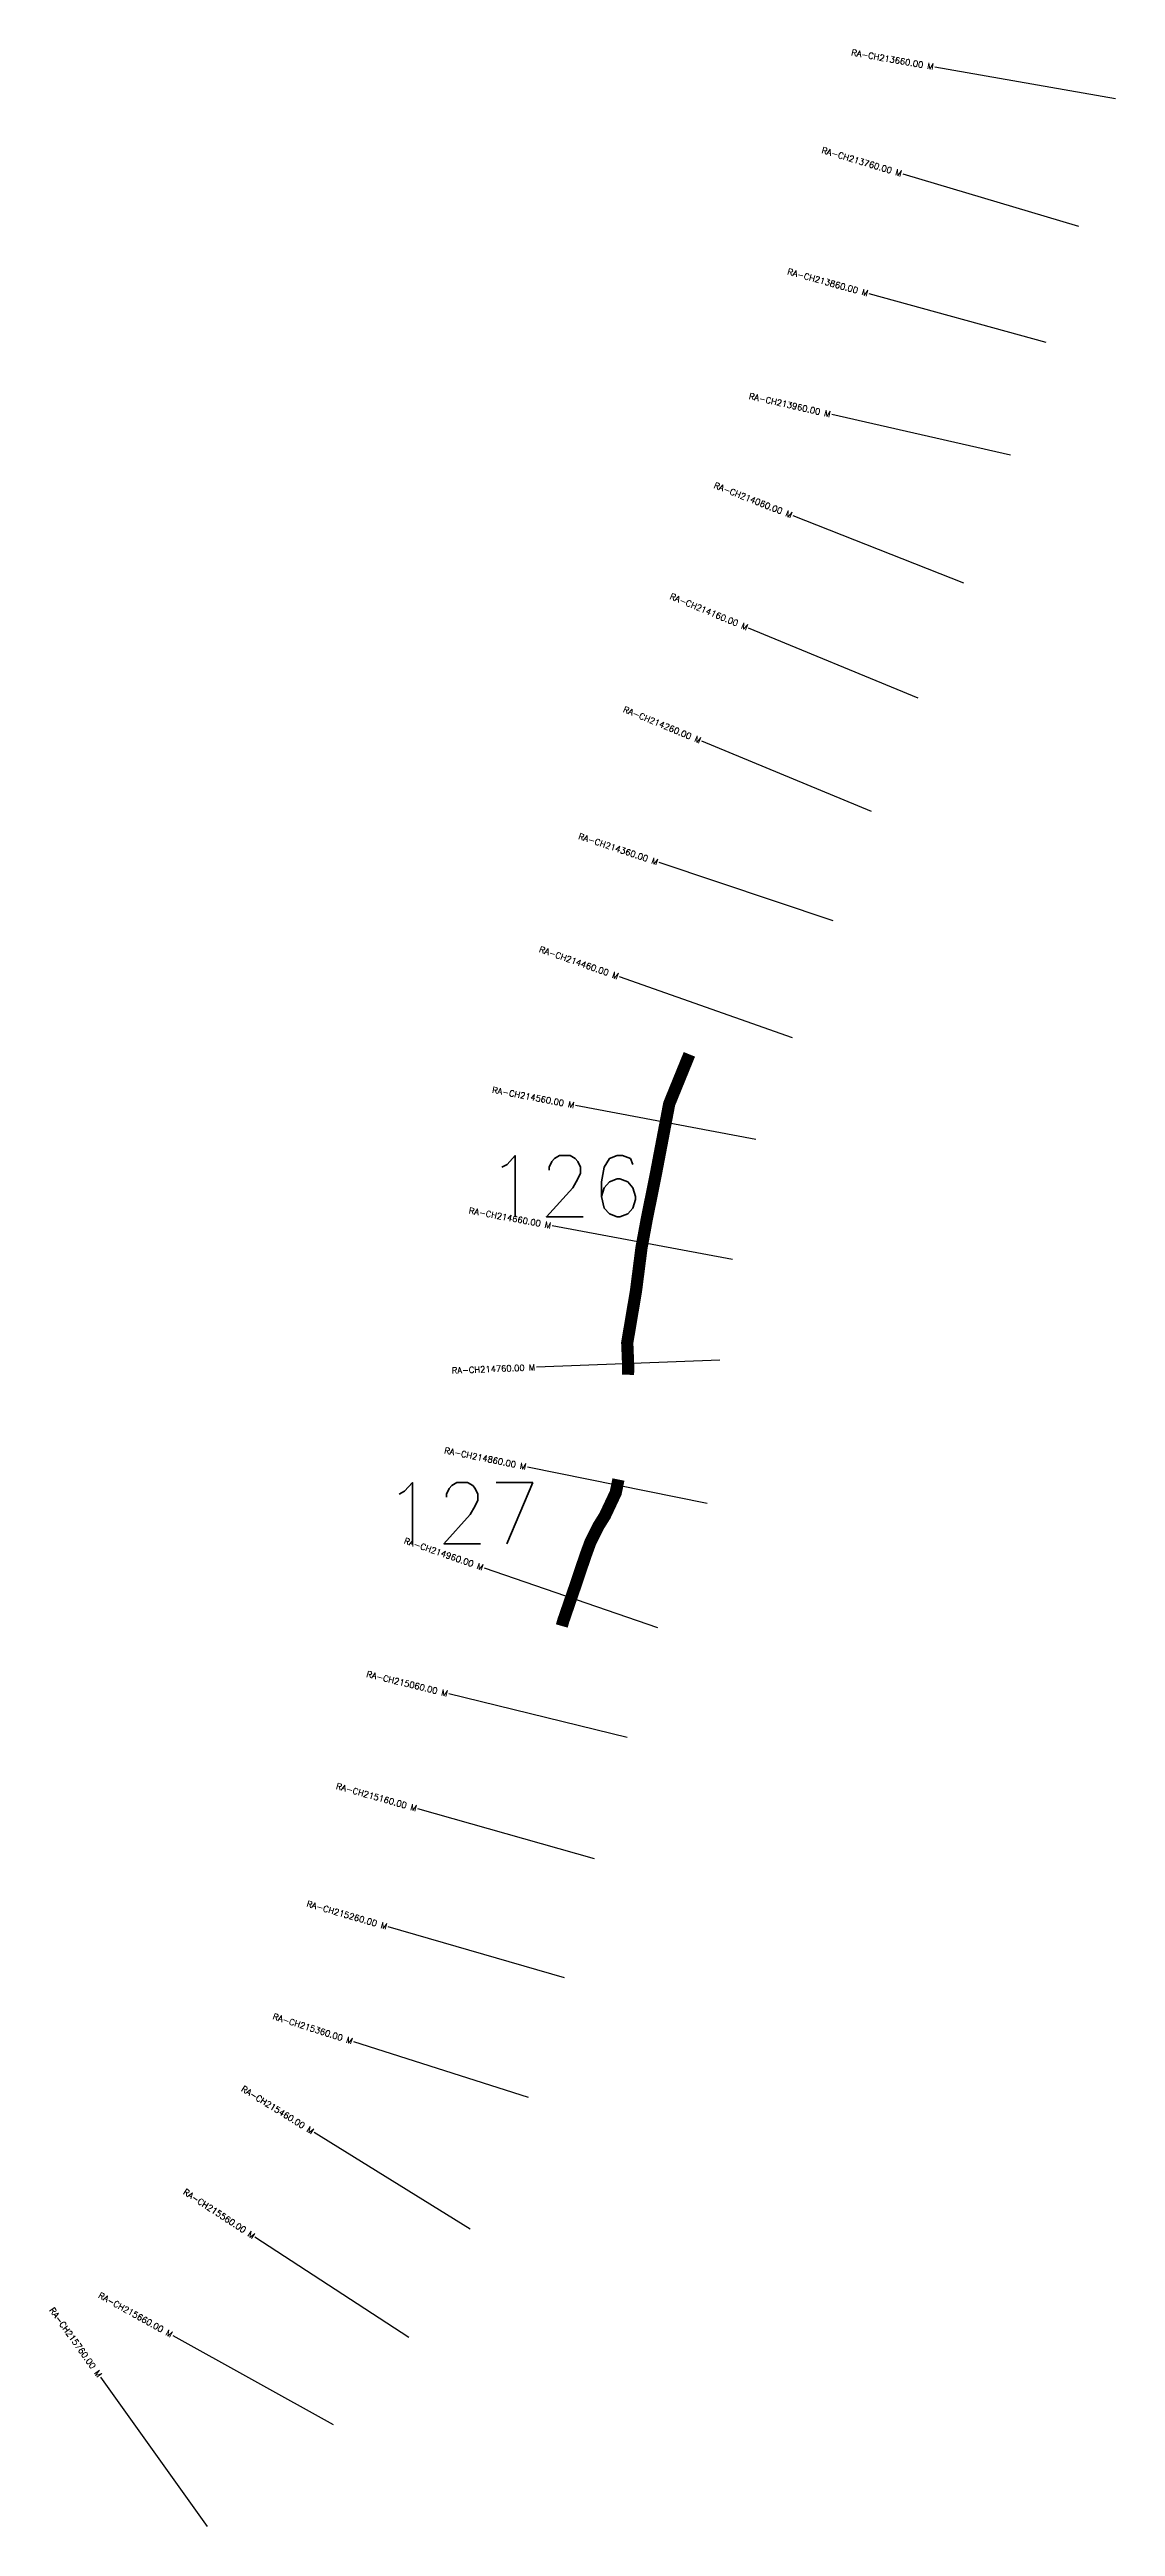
# Model space of a CAD drawing. Header units: metres. Extents: x 273999 to 276813, y 2069063 to 2071188.
# Drawn here: x 273999 to 274870, y 2069164 to 2071188 of the extents above; entities that cross this region are included whole.
import ezdxf
from ezdxf.enums import TextEntityAlignment as Align

# ---------------------------------------------------------------- set-up
doc = ezdxf.new("R2010")
doc.units = ezdxf.units.M
doc.header["$MEASUREMENT"] = 0
for name, color, linetype in [('ARTIFICIALLY PROTECTED', 4, 'Continuous'), ('CS', 134, 'Continuous'), ('CSMark', 6, 'Continuous')]:
    doc.layers.add(name, color=color, linetype=linetype)
doc.styles.get("Standard").update_dxf_attribs({"font": 'simplex.shx'})

msp = doc.modelspace()

# ---------------------------------------------------------------- linework, layer by layer
at = {"layer": 'ARTIFICIALLY PROTECTED', "const_width": 10, "flags": 128}
for points in [[(274521.6, 2070367.1), (274505.1, 2070326.6), (274493.9, 2070267.7), (274486.8, 2070232.6), (274482.5, 2070209.3), (274477.9, 2070173.4), (274470.8, 2070131.4), (274471.6, 2070111.5), (274471.4, 2070105.2)], [(274463.6, 2070019.6), (274461.4, 2070008.8), (274452.5, 2069989.9), (274447.5, 2069981.9), (274440.7, 2069968.4), (274436.5, 2069956.9), (274428.7, 2069933.7), (274418.5, 2069904.1), (274417.3, 2069899.9)]]:
    msp.add_lwpolyline(points, dxfattribs=at)
at = {"layer": 'CS'}
for p, q in [((274869.9, 2071148), (274722.1, 2071174)), ((274839.9, 2071043.6), (274696.2, 2071086.5)), ((274813.2, 2070948.9), (274668.6, 2070988.7)), ((274784.2, 2070856.8), (274637.9, 2070890)), ((274745.9, 2070752.3), (274606.3, 2070807.2)), ((274708.6, 2070658.1), (274570, 2070715.4)), ((274670.4, 2070565.7), (274531.8, 2070623)), ((274639.1, 2070476.3), (274496.8, 2070523.8)), ((274606, 2070380.7), (274464.5, 2070430.4)), ((274575.9, 2070297.5), (274428.5, 2070325.3)), ((274556.9, 2070199.5), (274409.5, 2070226.9)), ((274546.4, 2070117.1), (274396.5, 2070111.3)), ((274536.2, 2070000.1), (274389.2, 2070029.8)), ((274495.8, 2069898.3), (274354, 2069947.2)), ((274470.7, 2069808.7), (274325, 2069844.4)), ((274444, 2069709.6), (274299.7, 2069750.5)), ((274419.5, 2069612.3), (274275.4, 2069653.9)), ((274390.2, 2069514.6), (274247.2, 2069560.1)), ((274342.4, 2069406.8), (274214.9, 2069485.8)), ((274292.2, 2069318.4), (274166.5, 2069400.3)), ((274230.6, 2069246.9), (274099.6, 2069319.8)), ((274127.6, 2069163.9), (274040.4, 2069285.9))]:
    msp.add_line(p, q, dxfattribs=at)

# ---------------------------------------------------------------- texts
at = {"char_height": 50, "attachment_point": 1}
for s, insert in [('126', (274355.5, 2070284.3)), ('127', (274271.6, 2070017.1))]:
    msp.add_mtext_dynamic_manual_height_columns(s, width=84.374, gutter_width=1, heights=[74.2], dxfattribs=dict(at, insert=insert))
at = {"layer": 'CSMark'}
for s, rotation, p in [('RA-CH213660.00 M', 350.0073, (274721.2, 2071174.2)), ('RA-CH213760.00 M', 343.375, (274695.2, 2071086.8)), ('RA-CH213860.00 M', 344.6104, (274667.6, 2070989)), ('RA-CH213960.00 M', 347.2198, (274636.9, 2070890.2)), ('RA-CH214060.00 M', 338.5163, (274605.4, 2070807.6)), ('RA-CH214160.00 M', 337.5275, (274569.1, 2070715.8)), ('RA-CH214260.00 M', 337.5275, (274530.9, 2070623.4)), ('RA-CH214360.00 M', 341.5503, (274495.8, 2070524.1)), ('RA-CH214460.00 M', 340.6607, (274463.5, 2070430.7)), ('RA-CH214560.00 M', 349.3055, (274427.5, 2070325.5)), ('RA-CH214660.00 M', 349.4798, (274408.5, 2070227.1)), ('RA-CH214760.00 M', 2.2147, (274395.5, 2070111.3)), ('RA-CH214860.00 M', 348.5618, (274388.2, 2070030)), ('RA-CH214960.00 M', 340.9634, (274353.1, 2069947.6)), ('RA-CH215060.00 M', 346.2441, (274324, 2069844.6)), ('RA-CH215160.00 M', 344.1969, (274298.7, 2069750.7)), ('RA-CH215260.00 M', 343.8695, (274274.4, 2069654.2)), ('RA-CH215360.00 M', 342.3541, (274246.3, 2069560.4)), ('RA-CH215460.00 M', 328.2101, (274214, 2069486.4)), ('RA-CH215560.00 M', 326.8963, (274165.7, 2069400.9)), ('RA-CH215760.00 M', 305.5841, (274039.8, 2069286.7)), ('RA-CH215660.00 M', 330.8965, (274098.7, 2069320.3))]:
    msp.add_text(s, height=5, rotation=rotation, dxfattribs=at).set_placement(p, align=Align.MIDDLE_RIGHT)

doc.saveas('drawing.dxf')
